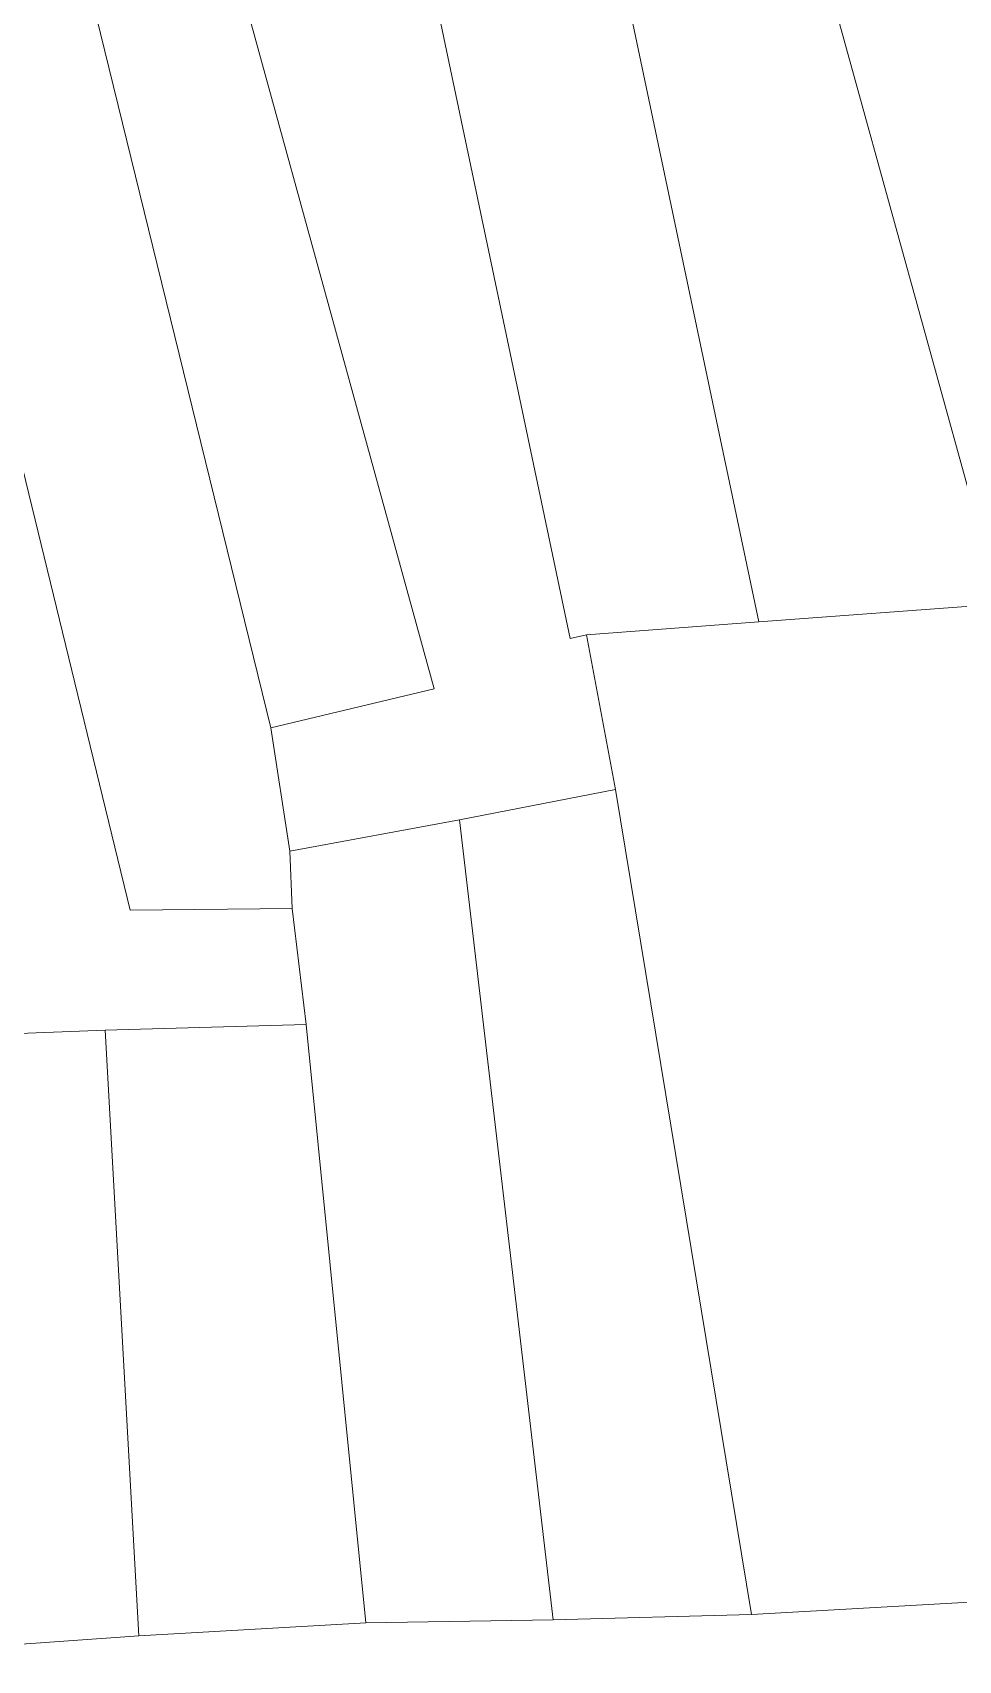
# Model space of a CAD drawing. Header units: millimetres. Extents: x 1956 to 626126, y 2654 to 1331070.
# Drawn here: x 625904.1 to 625941.8, y 1329453.7 to 1329520.1 of the extents above; entities that cross this region are included whole.
import ezdxf

# ---------------------------------------------------------------- set-up
doc = ezdxf.new("R2010")
doc.units = ezdxf.units.MM

msp = doc.modelspace()

# ---------------------------------------------------------------- linework, layer by layer
at = {"color": 1, "lineweight": 0}
for p, q in [((625943.471, 1329496.81), (625932.216, 1329537.588)), ((625933.656, 1329496.074), (625925.66, 1329534.065)), ((625918.493, 1329530.998), (625925.977, 1329495.394)), ((625911.073, 1329527.372), (625920.436, 1329493.347)), ((625905.532, 1329525.376), (625913.775, 1329491.755)), ((625898.875, 1329522.005), (625908.04, 1329484.322)), ((625943.471, 1329496.81), (625933.656, 1329496.074)), ((625933.656, 1329496.074), (625926.638, 1329495.548)), ((625925.977, 1329495.394), (625926.638, 1329495.548)), ((625926.638, 1329495.548), (625927.818, 1329489.25)), ((625920.436, 1329493.347), (625913.775, 1329491.755)), ((625913.775, 1329491.755), (625914.547, 1329486.726)), ((625927.818, 1329489.25), (625921.462, 1329488.014)), ((625933.365, 1329455.622), (625927.818, 1329489.25)), ((625921.462, 1329488.014), (625914.547, 1329486.726)), ((625921.462, 1329488.014), (625925.278, 1329455.399)), ((625914.652, 1329484.389), (625914.547, 1329486.726)), ((625908.04, 1329484.322), (625914.652, 1329484.389)), ((625914.652, 1329484.389), (625915.219, 1329479.664)), ((625907.031, 1329479.441), (625903.165, 1329479.279)), ((625907.031, 1329479.441), (625915.219, 1329479.664)), ((625908.393, 1329454.747), (625907.031, 1329479.441)), ((625915.219, 1329479.664), (625917.649, 1329455.278)), ((625933.365, 1329455.622), (625954.98, 1329456.845)), ((625917.649, 1329455.278), (625908.393, 1329454.747)), ((625917.649, 1329455.278), (625925.278, 1329455.399)), ((625925.278, 1329455.399), (625933.365, 1329455.622)), ((625894.255, 1329453.746), (625908.393, 1329454.747))]:
    msp.add_line(p, q, dxfattribs=at)

doc.saveas('drawing.dxf')
